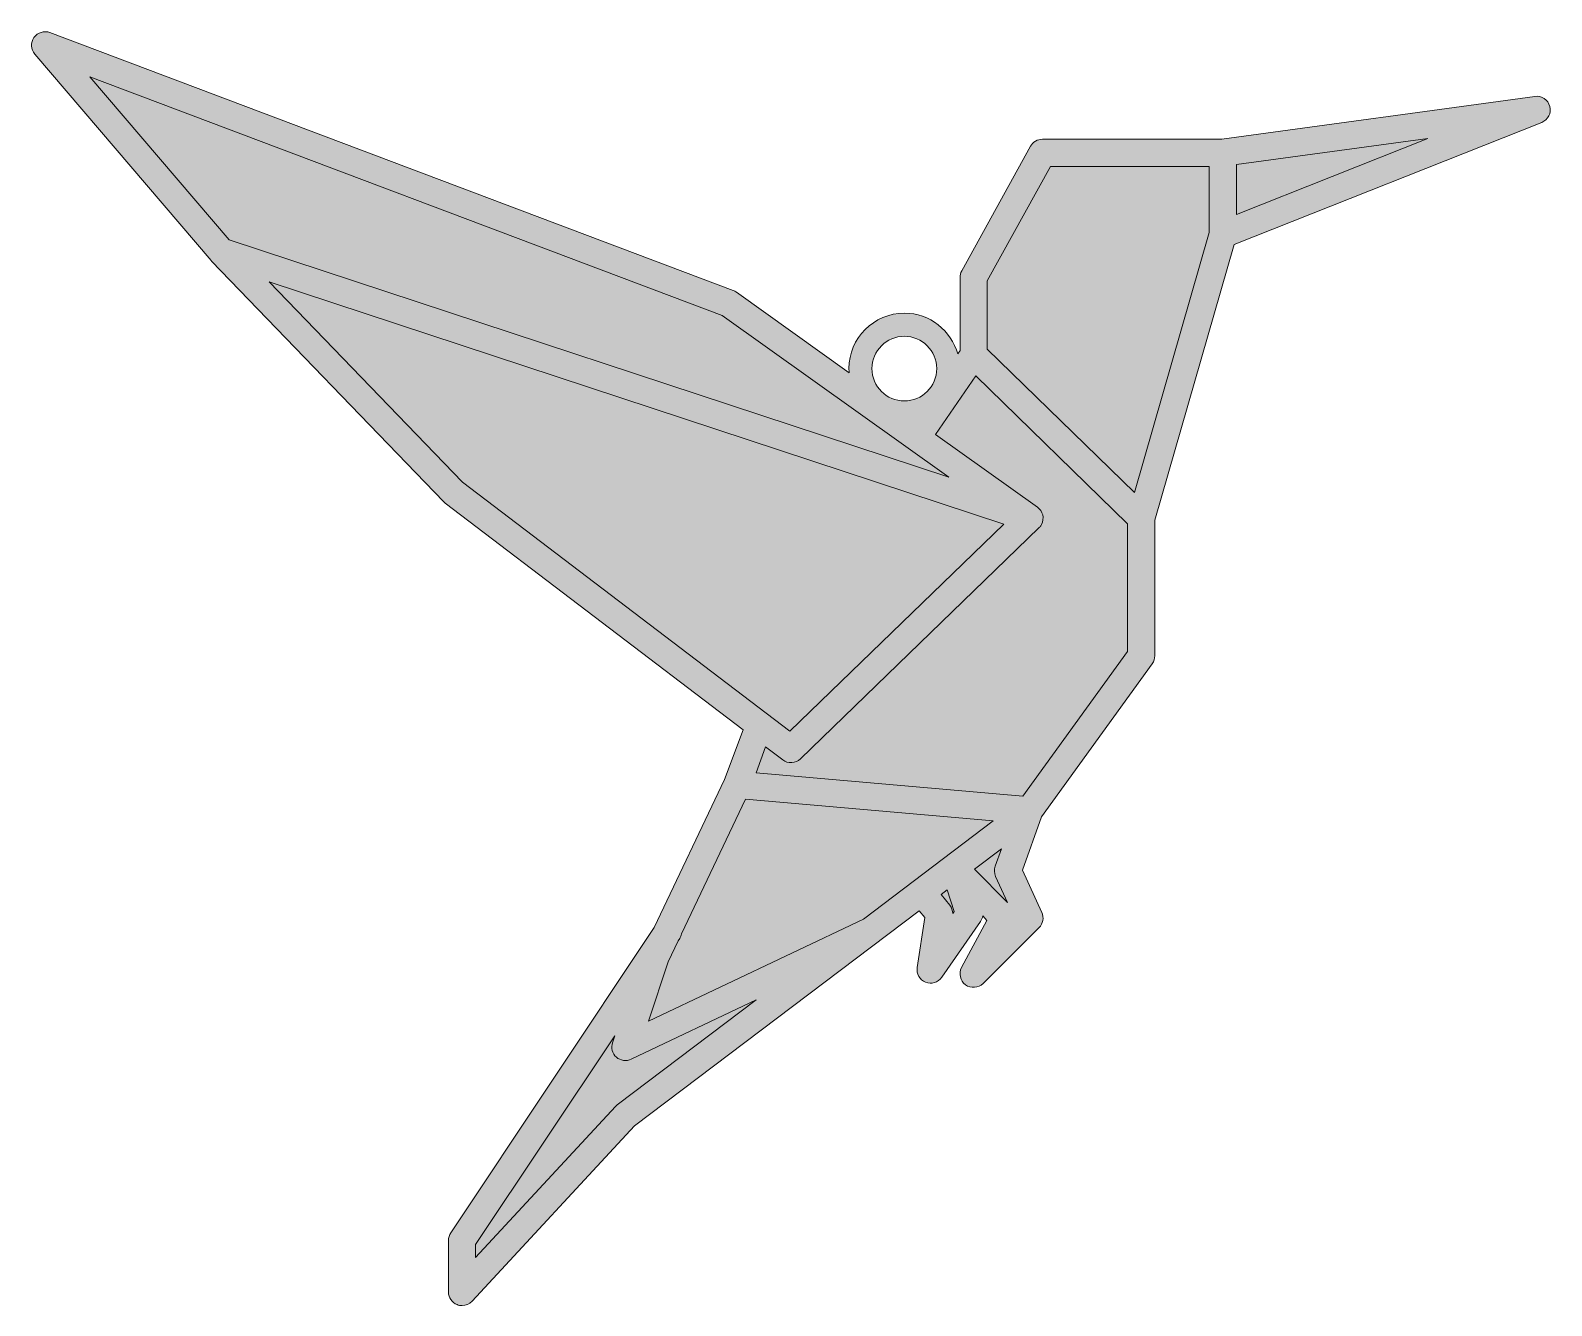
# Model space of a CAD drawing. Extents: x 5 to 4381, y -984 to -15.
# Drawn here: x 710.8 to 991.2, y -268.8 to -33.8 of the extents above; entities that cross this region are included whole.
import ezdxf

# ---------------------------------------------------------------- set-up
doc = ezdxf.new("R2010")
doc.units = 0
doc.header["$MEASUREMENT"] = 0
doc.layers.add('Layer 1', color=7, linetype='Continuous')

# ---------------------------------------------------------------- blocks, each defined once
blk = doc.blocks.new('block 2')
at = {"layer": 'Layer 1', "true_color": 0xad6c5e}
h = blk.add_hatch(color=35, dxfattribs=at)
h.dxf.hatch_style = 2
edge = h.paths.add_edge_path()
edge.add_spline(control_points=[(744.1, -76.19), (744.12, -76.21), (744.14, -76.23), (744.16, -76.25), (744.17, -76.27), (744.19, -76.28), (744.2, -76.3), (744.2, -76.3), (786.99, -120.67), (786.99, -120.67), (787.05, -120.73), (787.18, -120.85), (787.25, -120.9), (787.25, -120.9), (842.18, -162.69), (842.18, -162.69), (842.18, -162.69), (838.78, -171.84), (838.78, -171.84), (838.78, -171.84), (825.82, -199.14), (825.82, -199.14), (825.82, -199.14), (788.3, -255.42), (788.3, -255.42), (788.02, -255.83), (787.88, -256.31), (787.88, -256.81), (787.88, -256.81), (787.88, -266.32), (787.88, -266.32), (787.88, -267.35), (788.5, -268.27), (789.46, -268.65), (789.76, -268.76), (790.07, -268.82), (790.38, -268.82), (791.07, -268.82), (791.74, -268.53), (792.22, -268.02), (792.22, -268.02), (822.18, -235.69), (822.18, -235.69), (822.18, -235.69), (874.67, -196.07), (874.67, -196.07), (874.67, -196.07), (875.69, -197.31), (875.69, -197.31), (875.69, -197.31), (874.27, -206.51), (874.27, -206.51), (874.1, -207.67), (874.73, -208.78), (875.82, -209.21), (876.91, -209.65), (878.14, -209.28), (878.81, -208.31), (878.81, -208.31), (885.94, -198.01), (885.94, -198.01), (886.15, -197.71), (886.29, -197.37), (886.35, -197.01), (886.35, -197.01), (887.14, -197.82), (887.14, -197.82), (887.14, -197.82), (882.47, -206.49), (882.47, -206.49), (881.88, -207.58), (882.19, -208.95), (883.18, -209.69), (884.14, -210.41), (885.59, -210.3), (886.44, -209.45), (886.44, -209.45), (896.74, -199.15), (896.74, -199.15), (897.48, -198.42), (897.68, -197.29), (897.25, -196.34), (897.25, -196.34), (893.71, -188.55), (893.71, -188.55), (893.71, -188.55), (897.21, -178.75), (897.21, -178.75), (897.21, -178.75), (917.61, -150.51), (917.61, -150.51), (917.92, -150.08), (918.08, -149.57), (918.08, -149.04), (918.08, -149.04), (918.08, -124.04), (918.08, -124.04), (918.08, -124.04), (932.7, -73.26), (932.7, -73.26), (932.7, -73.26), (989.4, -50.74), (989.4, -50.74), (990.57, -50.27), (991.22, -49), (990.9, -47.78), (990.57, -46.55), (989.39, -45.76), (988.13, -45.93), (988.13, -45.93), (930.46, -53.83), (930.46, -53.83), (930.46, -53.83), (897.35, -53.83), (897.35, -53.83), (896.44, -53.83), (895.6, -54.33), (895.16, -55.13), (895.16, -55.13), (882.48, -78.11), (882.48, -78.11), (882.28, -78.47), (882.17, -78.89), (882.17, -79.31), (882.17, -79.31), (882.17, -92.8), (882.17, -92.8), (882.17, -92.8), (881.75, -93.42), (881.75, -93.42), (880.56, -89.1), (876.6, -85.9), (871.91, -85.9), (866.28, -85.9), (861.7, -90.48), (861.7, -96.11), (861.7, -96.37), (861.72, -96.62), (861.74, -96.87), (861.74, -96.87), (840.96, -82.03), (840.96, -82.03), (840.79, -81.91), (840.59, -81.8), (840.38, -81.72), (840.38, -81.72), (714.4, -34.18), (714.4, -34.18), (713.34, -33.78), (712.13, -34.15), (711.47, -35.09), (710.81, -36.02), (710.87, -37.28), (711.62, -38.15), (711.62, -38.15), (744.1, -76.19), (744.1, -76.19)], knot_values=[0, 0, 0, 0, 1, 1, 1, 2, 2, 2, 3, 3, 3, 4, 4, 4, 5, 5, 5, 6, 6, 6, 7, 7, 7, 8, 8, 8, 9, 9, 9, 10, 10, 10, 11, 11, 11, 12, 12, 12, 13, 13, 13, 14, 14, 14, 15, 15, 15, 16, 16, 16, 17, 17, 17, 18, 18, 18, 19, 19, 19, 20, 20, 20, 21, 21, 21, 22, 22, 22, 23, 23, 23, 24, 24, 24, 25, 25, 25, 26, 26, 26, 27, 27, 27, 28, 28, 28, 29, 29, 29, 30, 30, 30, 31, 31, 31, 32, 32, 32, 33, 33, 33, 34, 34, 34, 35, 35, 35, 36, 36, 36, 37, 37, 37, 38, 38, 38, 39, 39, 39, 40, 40, 40, 41, 41, 41, 42, 42, 42, 43, 43, 43, 44, 44, 44, 45, 45, 45, 46, 46, 46, 47, 47, 47, 48, 48, 48, 49, 49, 49, 50, 50, 50, 51, 51, 51, 52, 52, 52, 52], degree=3, periodic=1)
edge = h.paths.add_edge_path()
edge.add_spline(control_points=[(871.91, -90.15), (875.2, -90.15), (877.87, -92.82), (877.87, -96.11), (877.87, -99.4), (875.2, -102.08), (871.91, -102.08), (868.62, -102.08), (865.94, -99.4), (865.94, -96.11), (865.94, -92.82), (868.62, -90.15), (871.91, -90.15)], knot_values=[0, 0, 0, 0, 1, 1, 1, 2, 2, 2, 3, 3, 3, 4, 4, 4, 4], degree=3, periodic=1)
at = {"layer": 'Layer 1', "lineweight": 0}
for points, knots in [([(744.1, -76.19), (744.12, -76.21), (744.14, -76.23), (744.16, -76.25), (744.17, -76.27), (744.19, -76.28), (744.2, -76.3), (744.2, -76.3), (786.99, -120.67), (786.99, -120.67), (787.05, -120.73), (787.18, -120.85), (787.25, -120.9), (787.25, -120.9), (842.18, -162.69), (842.18, -162.69), (842.18, -162.69), (838.78, -171.84), (838.78, -171.84), (838.78, -171.84), (825.82, -199.14), (825.82, -199.14), (825.82, -199.14), (788.3, -255.42), (788.3, -255.42), (788.02, -255.83), (787.88, -256.31), (787.88, -256.81), (787.88, -256.81), (787.88, -266.32), (787.88, -266.32), (787.88, -267.35), (788.5, -268.27), (789.46, -268.65), (789.76, -268.76), (790.07, -268.82), (790.38, -268.82), (791.07, -268.82), (791.74, -268.53), (792.22, -268.02), (792.22, -268.02), (822.18, -235.69), (822.18, -235.69), (822.18, -235.69), (874.67, -196.07), (874.67, -196.07), (874.67, -196.07), (875.69, -197.31), (875.69, -197.31), (875.69, -197.31), (874.27, -206.51), (874.27, -206.51), (874.1, -207.67), (874.73, -208.78), (875.82, -209.21), (876.91, -209.65), (878.14, -209.28), (878.81, -208.31), (878.81, -208.31), (885.94, -198.01), (885.94, -198.01), (886.15, -197.71), (886.29, -197.37), (886.35, -197.01), (886.35, -197.01), (887.14, -197.82), (887.14, -197.82), (887.14, -197.82), (882.47, -206.49), (882.47, -206.49), (881.88, -207.58), (882.19, -208.95), (883.18, -209.69), (884.14, -210.41), (885.59, -210.3), (886.44, -209.45), (886.44, -209.45), (896.74, -199.15), (896.74, -199.15), (897.48, -198.42), (897.68, -197.29), (897.25, -196.34), (897.25, -196.34), (893.71, -188.55), (893.71, -188.55), (893.71, -188.55), (897.21, -178.75), (897.21, -178.75), (897.21, -178.75), (917.61, -150.51), (917.61, -150.51), (917.92, -150.08), (918.08, -149.57), (918.08, -149.04), (918.08, -149.04), (918.08, -124.04), (918.08, -124.04), (918.08, -124.04), (932.7, -73.26), (932.7, -73.26), (932.7, -73.26), (989.4, -50.74), (989.4, -50.74), (990.57, -50.27), (991.22, -49), (990.9, -47.78), (990.57, -46.55), (989.39, -45.76), (988.13, -45.93), (988.13, -45.93), (930.46, -53.83), (930.46, -53.83), (930.46, -53.83), (897.35, -53.83), (897.35, -53.83), (896.44, -53.83), (895.6, -54.33), (895.16, -55.13), (895.16, -55.13), (882.48, -78.11), (882.48, -78.11), (882.28, -78.47), (882.17, -78.89), (882.17, -79.31), (882.17, -79.31), (882.17, -92.8), (882.17, -92.8), (882.17, -92.8), (881.75, -93.42), (881.75, -93.42), (880.56, -89.1), (876.6, -85.9), (871.91, -85.9), (866.28, -85.9), (861.7, -90.48), (861.7, -96.11), (861.7, -96.37), (861.72, -96.62), (861.74, -96.87), (861.74, -96.87), (840.96, -82.03), (840.96, -82.03), (840.79, -81.91), (840.59, -81.8), (840.38, -81.72), (840.38, -81.72), (714.4, -34.18), (714.4, -34.18), (713.34, -33.78), (712.13, -34.15), (711.47, -35.09), (710.81, -36.02), (710.87, -37.28), (711.62, -38.15), (711.62, -38.15), (744.1, -76.19), (744.1, -76.19)], [0, 0, 0, 0, 1, 1, 1, 2, 2, 2, 3, 3, 3, 4, 4, 4, 5, 5, 5, 6, 6, 6, 7, 7, 7, 8, 8, 8, 9, 9, 9, 10, 10, 10, 11, 11, 11, 12, 12, 12, 13, 13, 13, 14, 14, 14, 15, 15, 15, 16, 16, 16, 17, 17, 17, 18, 18, 18, 19, 19, 19, 20, 20, 20, 21, 21, 21, 22, 22, 22, 23, 23, 23, 24, 24, 24, 25, 25, 25, 26, 26, 26, 27, 27, 27, 28, 28, 28, 29, 29, 29, 30, 30, 30, 31, 31, 31, 32, 32, 32, 33, 33, 33, 34, 34, 34, 35, 35, 35, 36, 36, 36, 37, 37, 37, 38, 38, 38, 39, 39, 39, 40, 40, 40, 41, 41, 41, 42, 42, 42, 43, 43, 43, 44, 44, 44, 45, 45, 45, 46, 46, 46, 47, 47, 47, 48, 48, 48, 49, 49, 49, 50, 50, 50, 51, 51, 51, 52, 52, 52, 52]), ([(871.91, -90.15), (875.2, -90.15), (877.87, -92.82), (877.87, -96.11), (877.87, -99.4), (875.2, -102.08), (871.91, -102.08), (868.62, -102.08), (865.94, -99.4), (865.94, -96.11), (865.94, -92.82), (868.62, -90.15), (871.91, -90.15)], [0, 0, 0, 0, 1, 1, 1, 2, 2, 2, 3, 3, 3, 4, 4, 4, 4])]:
    blk.add_open_spline(points, degree=3, knots=knots, dxfattribs=at)
blk = doc.blocks.new('block 3')
at = {"layer": 'Layer 1', "true_color": 0xd0d1d3}
h = blk.add_hatch(color=254, dxfattribs=at)
h.dxf.hatch_style = 2
edge = h.paths.add_edge_path()
edge.add_spline(control_points=[(744.1, -76.19), (744.12, -76.21), (744.14, -76.23), (744.16, -76.25), (744.17, -76.27), (744.19, -76.28), (744.2, -76.3), (744.2, -76.3), (786.99, -120.67), (786.99, -120.67), (787.05, -120.73), (787.18, -120.85), (787.25, -120.9), (787.25, -120.9), (842.18, -162.69), (842.18, -162.69), (842.18, -162.69), (838.78, -171.84), (838.78, -171.84), (838.78, -171.84), (825.82, -199.14), (825.82, -199.14), (825.82, -199.14), (788.3, -255.42), (788.3, -255.42), (788.02, -255.83), (787.88, -256.31), (787.88, -256.81), (787.88, -256.81), (787.88, -266.32), (787.88, -266.32), (787.88, -267.35), (788.5, -268.27), (789.46, -268.65), (789.76, -268.76), (790.07, -268.82), (790.38, -268.82), (791.07, -268.82), (791.74, -268.53), (792.22, -268.02), (792.22, -268.02), (822.18, -235.69), (822.18, -235.69), (822.18, -235.69), (874.67, -196.07), (874.67, -196.07), (874.67, -196.07), (875.69, -197.31), (875.69, -197.31), (875.69, -197.31), (874.27, -206.51), (874.27, -206.51), (874.1, -207.67), (874.73, -208.78), (875.82, -209.21), (876.91, -209.65), (878.14, -209.28), (878.81, -208.31), (878.81, -208.31), (885.94, -198.01), (885.94, -198.01), (886.15, -197.71), (886.29, -197.37), (886.35, -197.01), (886.35, -197.01), (887.14, -197.82), (887.14, -197.82), (887.14, -197.82), (882.47, -206.49), (882.47, -206.49), (881.88, -207.58), (882.19, -208.95), (883.18, -209.69), (884.14, -210.41), (885.59, -210.3), (886.44, -209.45), (886.44, -209.45), (896.74, -199.15), (896.74, -199.15), (897.48, -198.42), (897.68, -197.29), (897.25, -196.34), (897.25, -196.34), (893.71, -188.55), (893.71, -188.55), (893.71, -188.55), (897.21, -178.75), (897.21, -178.75), (897.21, -178.75), (917.61, -150.51), (917.61, -150.51), (917.92, -150.08), (918.08, -149.57), (918.08, -149.04), (918.08, -149.04), (918.08, -124.04), (918.08, -124.04), (918.08, -124.04), (932.7, -73.26), (932.7, -73.26), (932.7, -73.26), (989.4, -50.74), (989.4, -50.74), (990.57, -50.27), (991.22, -49), (990.9, -47.78), (990.57, -46.55), (989.39, -45.76), (988.13, -45.93), (988.13, -45.93), (930.46, -53.83), (930.46, -53.83), (930.46, -53.83), (897.35, -53.83), (897.35, -53.83), (896.44, -53.83), (895.6, -54.33), (895.16, -55.13), (895.16, -55.13), (882.48, -78.11), (882.48, -78.11), (882.28, -78.47), (882.17, -78.89), (882.17, -79.31), (882.17, -79.31), (882.17, -92.8), (882.17, -92.8), (882.17, -92.8), (881.75, -93.42), (881.75, -93.42), (880.56, -89.1), (876.6, -85.9), (871.91, -85.9), (866.28, -85.9), (861.7, -90.48), (861.7, -96.11), (861.7, -96.37), (861.72, -96.62), (861.74, -96.87), (861.74, -96.87), (840.96, -82.03), (840.96, -82.03), (840.79, -81.91), (840.59, -81.8), (840.38, -81.72), (840.38, -81.72), (714.4, -34.18), (714.4, -34.18), (713.34, -33.78), (712.13, -34.15), (711.47, -35.09), (710.81, -36.02), (710.87, -37.28), (711.62, -38.15), (711.62, -38.15), (744.1, -76.19), (744.1, -76.19)], knot_values=[0, 0, 0, 0, 1, 1, 1, 2, 2, 2, 3, 3, 3, 4, 4, 4, 5, 5, 5, 6, 6, 6, 7, 7, 7, 8, 8, 8, 9, 9, 9, 10, 10, 10, 11, 11, 11, 12, 12, 12, 13, 13, 13, 14, 14, 14, 15, 15, 15, 16, 16, 16, 17, 17, 17, 18, 18, 18, 19, 19, 19, 20, 20, 20, 21, 21, 21, 22, 22, 22, 23, 23, 23, 24, 24, 24, 25, 25, 25, 26, 26, 26, 27, 27, 27, 28, 28, 28, 29, 29, 29, 30, 30, 30, 31, 31, 31, 32, 32, 32, 33, 33, 33, 34, 34, 34, 35, 35, 35, 36, 36, 36, 37, 37, 37, 38, 38, 38, 39, 39, 39, 40, 40, 40, 41, 41, 41, 42, 42, 42, 43, 43, 43, 44, 44, 44, 45, 45, 45, 46, 46, 46, 47, 47, 47, 48, 48, 48, 49, 49, 49, 50, 50, 50, 51, 51, 51, 52, 52, 52, 52], degree=3, periodic=1)
h.paths.add_polyline_path([(933.13, -58.52), (968.42, -53.69), (933.13, -67.7)])
h.paths.add_polyline_path([(790.46, -117.06), (754.83, -80.11), (890.26, -124.77), (850.8, -162.96)])
edge = h.paths.add_edge_path()
edge.add_spline(control_points=[(818.98, -231.83), (818.86, -231.92), (818.75, -232.02), (818.64, -232.14), (818.64, -232.14), (792.88, -259.93), (792.88, -259.93), (792.88, -259.93), (792.88, -257.57), (792.88, -257.57), (792.88, -257.57), (818.54, -219.08), (818.54, -219.08), (818.54, -219.08), (818.11, -220.36), (818.11, -220.36), (817.8, -221.31), (818.08, -222.36), (818.83, -223.03), (819.56, -223.67), (820.68, -223.83), (821.56, -223.41), (821.56, -223.41), (844.61, -212.49), (844.61, -212.49), (844.61, -212.49), (818.98, -231.83), (818.98, -231.83)], knot_values=[0, 0, 0, 0, 1, 1, 1, 2, 2, 2, 3, 3, 3, 4, 4, 4, 5, 5, 5, 6, 6, 6, 7, 7, 7, 8, 8, 8, 9, 9, 9, 9], degree=3, periodic=1)
edge = h.paths.add_edge_path()
edge.add_spline(control_points=[(864.35, -197.6), (864.35, -197.6), (824.72, -216.38), (824.72, -216.38), (824.72, -216.38), (828.36, -205.45), (828.36, -205.45), (828.36, -205.45), (830.19, -201.61), (830.19, -201.61), (830.19, -201.61), (830.5, -201.15), (830.5, -201.15), (830.67, -200.89), (830.77, -200.6), (830.8, -200.31), (830.8, -200.31), (842.61, -175.46), (842.61, -175.46), (842.61, -175.46), (888.28, -179.49), (888.28, -179.49), (888.28, -179.49), (864.35, -197.6), (864.35, -197.6)], knot_values=[0, 0, 0, 0, 1, 1, 1, 2, 2, 2, 3, 3, 3, 4, 4, 4, 5, 5, 5, 6, 6, 6, 7, 7, 7, 8, 8, 8, 8], degree=3, periodic=1)
edge = h.paths.add_edge_path()
edge.add_spline(control_points=[(880.84, -196.58), (880.84, -196.01), (880.64, -195.45), (880.27, -195), (880.27, -195), (880.27, -195), (880.27, -195), (880.27, -195), (878.67, -193.05), (878.67, -193.05), (878.67, -193.05), (879.8, -192.19), (879.8, -192.19), (879.8, -192.19), (881.11, -196.18), (881.11, -196.18), (881.11, -196.18), (880.84, -196.58), (880.84, -196.58)], knot_values=[0, 0, 0, 0, 1, 1, 1, 2, 2, 2, 3, 3, 3, 4, 4, 4, 5, 5, 5, 6, 6, 6, 6], degree=3, periodic=1)
edge = h.paths.add_edge_path()
edge.add_spline(control_points=[(884.87, -188.35), (884.87, -188.35), (889.79, -184.63), (889.79, -184.63), (889.79, -184.63), (888.65, -187.82), (888.65, -187.82), (888.43, -188.44), (888.46, -189.11), (888.73, -189.7), (888.73, -189.7), (890.93, -194.52), (890.93, -194.52), (890.93, -194.52), (884.87, -188.35), (884.87, -188.35)], knot_values=[0, 0, 0, 0, 1, 1, 1, 2, 2, 2, 3, 3, 3, 4, 4, 4, 5, 5, 5, 5], degree=3, periodic=1)
h.paths.add_polyline_path([(887.18, -79.96), (898.83, -58.84), (928.13, -58.84), (928.13, -71.04), (914.33, -118.98), (887.18, -92.52)])
edge = h.paths.add_edge_path()
edge.add_spline(control_points=[(885.06, -97.45), (885.06, -97.45), (913.07, -124.74), (913.07, -124.74), (913.07, -124.74), (913.07, -148.23), (913.07, -148.23), (913.07, -148.23), (893.78, -174.95), (893.78, -174.95), (893.78, -174.95), (844.58, -170.61), (844.58, -170.61), (844.58, -170.61), (846.34, -165.86), (846.34, -165.86), (846.34, -165.86), (849.48, -168.24), (849.48, -168.24), (850.44, -168.97), (851.88, -168.88), (852.74, -168.05), (852.74, -168.05), (896.72, -125.49), (896.72, -125.49), (896.77, -125.44), (896.81, -125.39), (896.86, -125.33), (897, -125.17), (897.12, -125), (897.21, -124.82), (897.77, -123.71), (897.44, -122.38), (896.43, -121.65), (896.43, -121.65), (877.67, -108.25), (877.67, -108.25), (877.67, -108.25), (885.06, -97.45), (885.06, -97.45)], knot_values=[0, 0, 0, 0, 1, 1, 1, 2, 2, 2, 3, 3, 3, 4, 4, 4, 5, 5, 5, 6, 6, 6, 7, 7, 7, 8, 8, 8, 9, 9, 9, 10, 10, 10, 11, 11, 11, 12, 12, 12, 13, 13, 13, 13], degree=3, periodic=1)
edge = h.paths.add_edge_path()
edge.add_spline(control_points=[(871.91, -90.15), (875.2, -90.15), (877.87, -92.82), (877.87, -96.11), (877.87, -99.4), (875.2, -102.08), (871.91, -102.08), (868.62, -102.08), (865.94, -99.4), (865.94, -96.11), (865.94, -92.82), (868.62, -90.15), (871.91, -90.15)], knot_values=[0, 0, 0, 0, 1, 1, 1, 2, 2, 2, 3, 3, 3, 4, 4, 4, 4], degree=3, periodic=1)
h.paths.add_polyline_path([(838.32, -86.3), (880.12, -116.15), (747.46, -72.4), (721.75, -42.31)])
at = {"layer": 'Layer 1', "lineweight": 0}
for points in [[(838.32, -86.3), (880.12, -116.15), (747.46, -72.4), (721.75, -42.31), (838.32, -86.3)], [(933.13, -58.52), (968.42, -53.69), (933.13, -67.7), (933.13, -58.52)], [(887.18, -79.96), (898.83, -58.84), (928.13, -58.84), (928.13, -71.04), (914.33, -118.98), (887.18, -92.52), (887.18, -79.96)], [(790.46, -117.06), (754.83, -80.11), (890.26, -124.77), (850.8, -162.96), (790.46, -117.06)]]:
    blk.add_lwpolyline(points, dxfattribs=at)
for points, knots in [([(744.1, -76.19), (744.12, -76.21), (744.14, -76.23), (744.16, -76.25), (744.17, -76.27), (744.19, -76.28), (744.2, -76.3), (744.2, -76.3), (786.99, -120.67), (786.99, -120.67), (787.05, -120.73), (787.18, -120.85), (787.25, -120.9), (787.25, -120.9), (842.18, -162.69), (842.18, -162.69), (842.18, -162.69), (838.78, -171.84), (838.78, -171.84), (838.78, -171.84), (825.82, -199.14), (825.82, -199.14), (825.82, -199.14), (788.3, -255.42), (788.3, -255.42), (788.02, -255.83), (787.88, -256.31), (787.88, -256.81), (787.88, -256.81), (787.88, -266.32), (787.88, -266.32), (787.88, -267.35), (788.5, -268.27), (789.46, -268.65), (789.76, -268.76), (790.07, -268.82), (790.38, -268.82), (791.07, -268.82), (791.74, -268.53), (792.22, -268.02), (792.22, -268.02), (822.18, -235.69), (822.18, -235.69), (822.18, -235.69), (874.67, -196.07), (874.67, -196.07), (874.67, -196.07), (875.69, -197.31), (875.69, -197.31), (875.69, -197.31), (874.27, -206.51), (874.27, -206.51), (874.1, -207.67), (874.73, -208.78), (875.82, -209.21), (876.91, -209.65), (878.14, -209.28), (878.81, -208.31), (878.81, -208.31), (885.94, -198.01), (885.94, -198.01), (886.15, -197.71), (886.29, -197.37), (886.35, -197.01), (886.35, -197.01), (887.14, -197.82), (887.14, -197.82), (887.14, -197.82), (882.47, -206.49), (882.47, -206.49), (881.88, -207.58), (882.19, -208.95), (883.18, -209.69), (884.14, -210.41), (885.59, -210.3), (886.44, -209.45), (886.44, -209.45), (896.74, -199.15), (896.74, -199.15), (897.48, -198.42), (897.68, -197.29), (897.25, -196.34), (897.25, -196.34), (893.71, -188.55), (893.71, -188.55), (893.71, -188.55), (897.21, -178.75), (897.21, -178.75), (897.21, -178.75), (917.61, -150.51), (917.61, -150.51), (917.92, -150.08), (918.08, -149.57), (918.08, -149.04), (918.08, -149.04), (918.08, -124.04), (918.08, -124.04), (918.08, -124.04), (932.7, -73.26), (932.7, -73.26), (932.7, -73.26), (989.4, -50.74), (989.4, -50.74), (990.57, -50.27), (991.22, -49), (990.9, -47.78), (990.57, -46.55), (989.39, -45.76), (988.13, -45.93), (988.13, -45.93), (930.46, -53.83), (930.46, -53.83), (930.46, -53.83), (897.35, -53.83), (897.35, -53.83), (896.44, -53.83), (895.6, -54.33), (895.16, -55.13), (895.16, -55.13), (882.48, -78.11), (882.48, -78.11), (882.28, -78.47), (882.17, -78.89), (882.17, -79.31), (882.17, -79.31), (882.17, -92.8), (882.17, -92.8), (882.17, -92.8), (881.75, -93.42), (881.75, -93.42), (880.56, -89.1), (876.6, -85.9), (871.91, -85.9), (866.28, -85.9), (861.7, -90.48), (861.7, -96.11), (861.7, -96.37), (861.72, -96.62), (861.74, -96.87), (861.74, -96.87), (840.96, -82.03), (840.96, -82.03), (840.79, -81.91), (840.59, -81.8), (840.38, -81.72), (840.38, -81.72), (714.4, -34.18), (714.4, -34.18), (713.34, -33.78), (712.13, -34.15), (711.47, -35.09), (710.81, -36.02), (710.87, -37.28), (711.62, -38.15), (711.62, -38.15), (744.1, -76.19), (744.1, -76.19)], [0, 0, 0, 0, 1, 1, 1, 2, 2, 2, 3, 3, 3, 4, 4, 4, 5, 5, 5, 6, 6, 6, 7, 7, 7, 8, 8, 8, 9, 9, 9, 10, 10, 10, 11, 11, 11, 12, 12, 12, 13, 13, 13, 14, 14, 14, 15, 15, 15, 16, 16, 16, 17, 17, 17, 18, 18, 18, 19, 19, 19, 20, 20, 20, 21, 21, 21, 22, 22, 22, 23, 23, 23, 24, 24, 24, 25, 25, 25, 26, 26, 26, 27, 27, 27, 28, 28, 28, 29, 29, 29, 30, 30, 30, 31, 31, 31, 32, 32, 32, 33, 33, 33, 34, 34, 34, 35, 35, 35, 36, 36, 36, 37, 37, 37, 38, 38, 38, 39, 39, 39, 40, 40, 40, 41, 41, 41, 42, 42, 42, 43, 43, 43, 44, 44, 44, 45, 45, 45, 46, 46, 46, 47, 47, 47, 48, 48, 48, 49, 49, 49, 50, 50, 50, 51, 51, 51, 52, 52, 52, 52]), ([(871.91, -90.15), (875.2, -90.15), (877.87, -92.82), (877.87, -96.11), (877.87, -99.4), (875.2, -102.08), (871.91, -102.08), (868.62, -102.08), (865.94, -99.4), (865.94, -96.11), (865.94, -92.82), (868.62, -90.15), (871.91, -90.15)], [0, 0, 0, 0, 1, 1, 1, 2, 2, 2, 3, 3, 3, 4, 4, 4, 4]), ([(885.06, -97.45), (885.06, -97.45), (913.07, -124.74), (913.07, -124.74), (913.07, -124.74), (913.07, -148.23), (913.07, -148.23), (913.07, -148.23), (893.78, -174.95), (893.78, -174.95), (893.78, -174.95), (844.58, -170.61), (844.58, -170.61), (844.58, -170.61), (846.34, -165.86), (846.34, -165.86), (846.34, -165.86), (849.48, -168.24), (849.48, -168.24), (850.44, -168.97), (851.88, -168.88), (852.74, -168.05), (852.74, -168.05), (896.72, -125.49), (896.72, -125.49), (896.77, -125.44), (896.81, -125.39), (896.86, -125.33), (897, -125.17), (897.12, -125), (897.21, -124.82), (897.77, -123.71), (897.44, -122.38), (896.43, -121.65), (896.43, -121.65), (877.67, -108.25), (877.67, -108.25), (877.67, -108.25), (885.06, -97.45), (885.06, -97.45)], [0, 0, 0, 0, 1, 1, 1, 2, 2, 2, 3, 3, 3, 4, 4, 4, 5, 5, 5, 6, 6, 6, 7, 7, 7, 8, 8, 8, 9, 9, 9, 10, 10, 10, 11, 11, 11, 12, 12, 12, 13, 13, 13, 13]), ([(864.35, -197.6), (864.35, -197.6), (824.72, -216.38), (824.72, -216.38), (824.72, -216.38), (828.36, -205.45), (828.36, -205.45), (828.36, -205.45), (830.19, -201.61), (830.19, -201.61), (830.19, -201.61), (830.5, -201.15), (830.5, -201.15), (830.67, -200.89), (830.77, -200.6), (830.8, -200.31), (830.8, -200.31), (842.61, -175.46), (842.61, -175.46), (842.61, -175.46), (888.28, -179.49), (888.28, -179.49), (888.28, -179.49), (864.35, -197.6), (864.35, -197.6)], [0, 0, 0, 0, 1, 1, 1, 2, 2, 2, 3, 3, 3, 4, 4, 4, 5, 5, 5, 6, 6, 6, 7, 7, 7, 8, 8, 8, 8]), ([(884.87, -188.35), (884.87, -188.35), (889.79, -184.63), (889.79, -184.63), (889.79, -184.63), (888.65, -187.82), (888.65, -187.82), (888.43, -188.44), (888.46, -189.11), (888.73, -189.7), (888.73, -189.7), (890.93, -194.52), (890.93, -194.52), (890.93, -194.52), (884.87, -188.35), (884.87, -188.35)], [0, 0, 0, 0, 1, 1, 1, 2, 2, 2, 3, 3, 3, 4, 4, 4, 5, 5, 5, 5]), ([(880.84, -196.58), (880.84, -196.01), (880.64, -195.45), (880.27, -195), (880.27, -195), (880.27, -195), (880.27, -195), (880.27, -195), (878.67, -193.05), (878.67, -193.05), (878.67, -193.05), (879.8, -192.19), (879.8, -192.19), (879.8, -192.19), (881.11, -196.18), (881.11, -196.18), (881.11, -196.18), (880.84, -196.58), (880.84, -196.58)], [0, 0, 0, 0, 1, 1, 1, 2, 2, 2, 3, 3, 3, 4, 4, 4, 5, 5, 5, 6, 6, 6, 6]), ([(818.98, -231.83), (818.86, -231.92), (818.75, -232.02), (818.64, -232.14), (818.64, -232.14), (792.88, -259.93), (792.88, -259.93), (792.88, -259.93), (792.88, -257.57), (792.88, -257.57), (792.88, -257.57), (818.54, -219.08), (818.54, -219.08), (818.54, -219.08), (818.11, -220.36), (818.11, -220.36), (817.8, -221.31), (818.08, -222.36), (818.83, -223.03), (819.56, -223.67), (820.68, -223.83), (821.56, -223.41), (821.56, -223.41), (844.61, -212.49), (844.61, -212.49), (844.61, -212.49), (818.98, -231.83), (818.98, -231.83)], [0, 0, 0, 0, 1, 1, 1, 2, 2, 2, 3, 3, 3, 4, 4, 4, 5, 5, 5, 6, 6, 6, 7, 7, 7, 8, 8, 8, 9, 9, 9, 9])]:
    blk.add_open_spline(points, degree=3, knots=knots, dxfattribs=at)

msp = doc.modelspace()

# ---------------------------------------------------------------- block references
at = {"layer": 'Layer 1'}
for name in ['block 2', 'block 3']:
    msp.add_blockref(name, (0, 0), dxfattribs=at)

doc.saveas('drawing.dxf')
